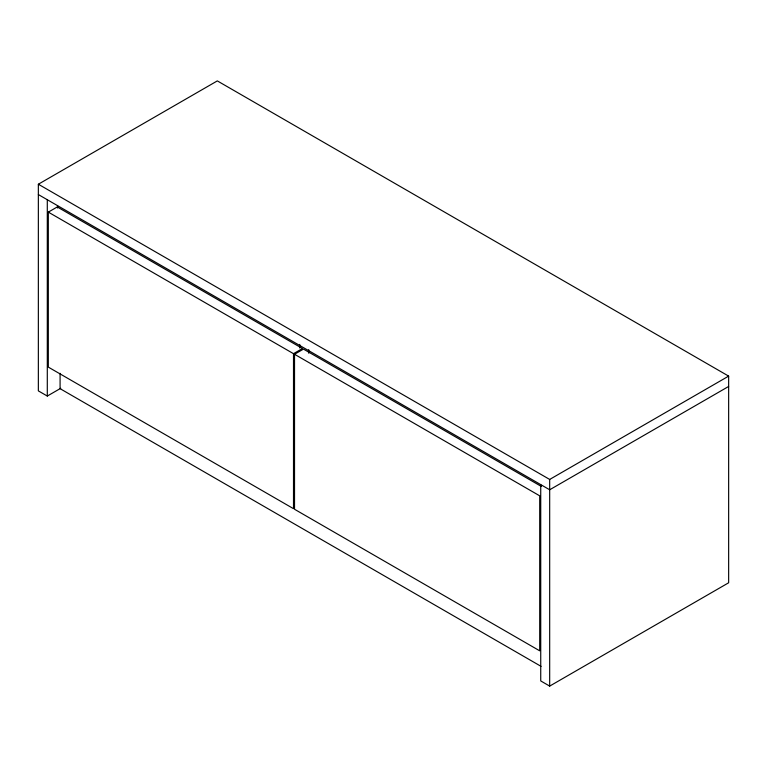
<?xml version="1.0" encoding="UTF-8"?>
<svg xmlns="http://www.w3.org/2000/svg" width="767" height="767" viewBox="0 0 767 767"><rect width="100%" height="100%" fill="white"/><g stroke="black" fill="none" stroke-linecap="round" stroke-linejoin="round"><path stroke-width="1.15" d="M60.746 388.284L47.295 396.05L38.35 390.882L38.35 184.224L217.32 80.899L728.65 376.118L728.65 582.776L549.68 686.101L540.735 680.933L540.735 484.61M48.321 212.123L57.266 206.956L302.457 348.515L293.502 353.683L48.321 212.123L48.321 367.115L293.502 508.674L293.502 353.683M294.528 354.268L539.709 495.827L539.709 650.819L294.528 509.259L294.528 354.268L303.473 349.11L541.416 486.479M38.35 184.224L549.68 479.442L728.65 376.118M728.65 386.453L549.68 489.777L38.35 194.559M541.08 666.37L60.085 388.668L60.085 373.318M549.68 479.442L549.68 686.101M308.717 349.599L308.717 353.184M299.772 344.431L299.772 348.017M57.525 205.633L57.525 207.991M47.295 199.727L47.295 396.05"/></g></svg>
